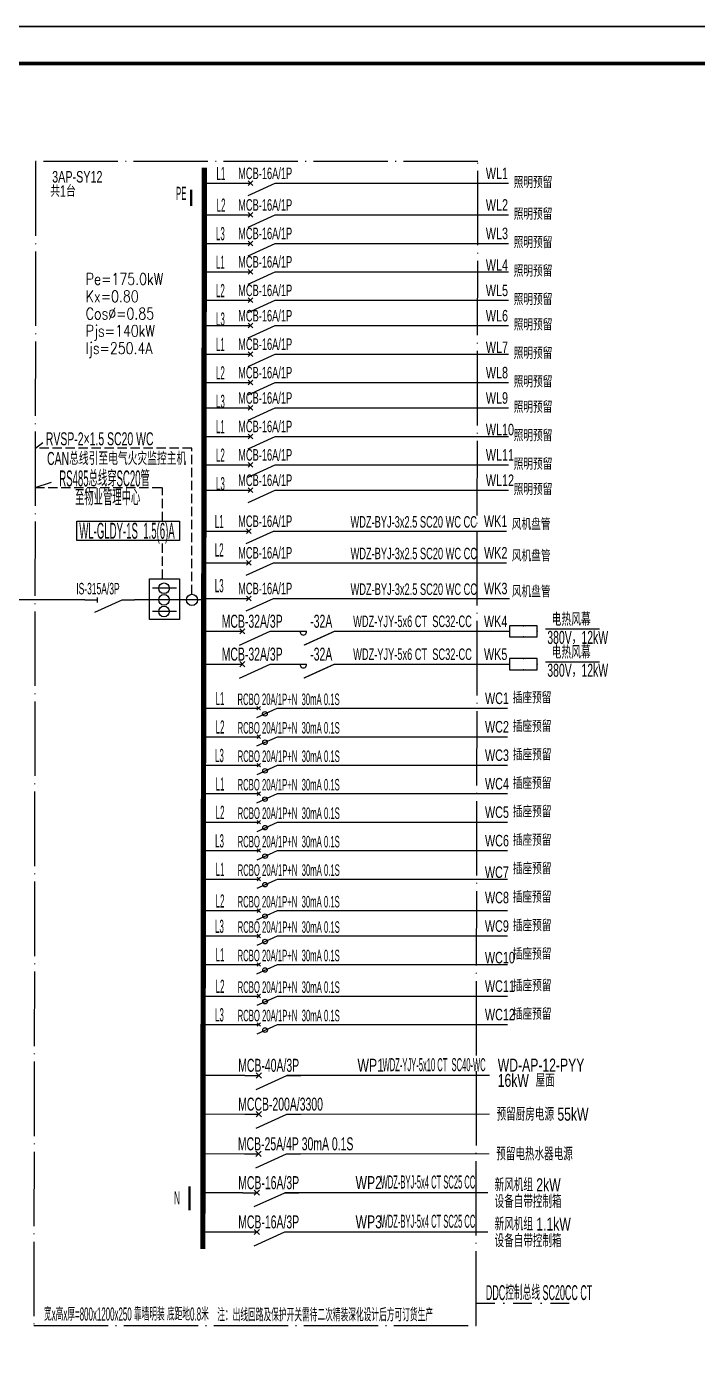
# Model space of a CAD drawing. Extents: x -118086 to 144314, y -110039 to 305761.
# Drawn here: x 58763 to 76811, y -26758 to 8761 of the extents above; entities that cross this region are included whole.
import ezdxf

# ---------------------------------------------------------------- set-up
doc = ezdxf.new("R2010")
doc.units = 0
doc.header["$LTSCALE"] = 1000
for name, pattern in [('CONTINOUS', [0]), ('DASH', [0.35, 0.25, -0.1]), ('DASHDOT', [1, 0.5, -0.25, 0, -0.25]), ('DOTE', [2.42, 2, -0.2, 0.02, -0.2])]:
    doc.linetypes.add(name, pattern=pattern)
doc.layers.get('0').update_dxf_attribs({"linetype": 'CONTINUOUS'})
for name, color, linetype in [('D-TEXT', 7, 'CONTINUOUS'), ('DQ', 7, 'CONTINOUS'), ('ELEMENT', 3, 'CONTINUOUS'), ('EQUIP-照明', 3, 'CONTINUOUS'), ('EQUIP-箱柜', 3, 'CONTINUOUS'), ('SIG_TEXT', 7, 'CONTINUOUS'), ('TEL_TEXT', 3, 'CONTINUOUS'), ('TEL_TITLE', 7, 'CONTINUOUS'), ('WIRE', 4, 'CONTINUOUS'), ('WIRE-照明', 1, 'CONTINUOUS'), ('内审意见修改', 2, 'CONTINUOUS')]:
    doc.layers.add(name, color=color, linetype=linetype)
doc.styles.add('_COMPLEX', font='ros.shx', dxfattribs={"width": 0.6, "bigfont": 'jd.shx'})
doc.styles.add('_HZTXT', font='ROS', dxfattribs={"width": 0.8, "bigfont": 'JD'})
doc.styles.add('_TCH_LABEL', font='COMPLEX', dxfattribs={"bigfont": 'GBCBIG'})
doc.styles.add('_TEL_DIM', font='ROMANS2', dxfattribs={"width": 0.8, "height": 3.5, "bigfont": 'HZDF2'})
doc.styles.add('B', font='ros.shx', dxfattribs={"width": 0.8, "bigfont": 'jd.shx'})
doc.styles.add('DIM_FONT', font='ROMANS', dxfattribs={"bigfont": 'HZTXT'})
doc.styles.get("Standard").update_dxf_attribs({"font": 'GBENOR', "bigfont": 'GBCBIG'})

# ---------------------------------------------------------------- blocks, each defined once
blk = doc.blocks.new('M_M19DXM')
for p, q in [((-0.25, -0.2), (0, -0.75)), ((-0.047, -0.203), (0.047, -0.297)), ((-0.047, -0.297), (0.047, -0.203))]:
    blk.add_line(p, q)
for points in [[(0, 0), (0, -0.25)], [(0, -0.75), (0, -1)]]:
    blk.add_lwpolyline(points)
blk.add_circle((-0.151, -0.417), 0.0615)
at = {"style": 'DIM_FONT', "width": 0.8, "flags": 9}
blk.add_attdef('S', (0.25, -0.5), '', height=0.2, dxfattribs=at)
blk = doc.blocks.new('M_M7')
for p, q in [((-0.25, -0.2), (0, -0.75)), ((-0.047, -0.297), (0.047, -0.203)), ((-0.047, -0.203), (0.047, -0.297))]:
    blk.add_line(p, q)
for points in [[(0, 0), (0, -0.25)], [(0, -0.75), (0, -1)]]:
    blk.add_lwpolyline(points)
at = {"width": 0.8, "flags": 9}
blk.add_attdef('S', (0.25, -0.5), '', height=0.2, dxfattribs=at)
blk = doc.blocks.new('M_M8')
for p, q in [((-0.25, -0.2), (0, -0.75)), ((0.05, -0.25), (-0.05, -0.25))]:
    blk.add_line(p, q)
for points in [[(0, 0), (0, -0.25)], [(0, -0.75), (0, -1)]]:
    blk.add_lwpolyline(points)
at = {"style": 'DIM_FONT', "width": 0.8, "flags": 9}
blk.add_attdef('S', (0.25, -0.5), '', height=0.2, dxfattribs=at)
blk = doc.blocks.new('$equip$00001413')
for p, q in [((0.75, 0.6), (-0.75, 0.6)), ((-0.75, 0.6), (-0.75, 0)), ((-0.75, 0), (0.75, 0)), ((0.75, 0), (0.75, 0.6))]:
    blk.add_line(p, q)
for p in [(-0.75, 0.3), (0, 0.6), (0, 0), (0.75, 0.3)]:
    blk.add_point(p)
at = {"style": '_TCH_LABEL', "flags": 9}
blk.add_attdef('A', (0, 0), '', height=0.00002, dxfattribs=at)
blk = doc.blocks.new('$equip$00001781')
blk.add_circle((0, 0), 0.5)
at = {"flags": 9}
blk.add_attdef('A', (0, 0), '', height=0.00002, dxfattribs=at)
blk = doc.blocks.new('$element$00000577')
at = {"const_width": 0.0233}
for points in [[(0, 0), (0, -0.25)], [(-0.25, -0.2), (0, -0.75), (0, -1)]]:
    blk.add_lwpolyline(points, dxfattribs=at)
blk.add_arc((-0.008, -0.192), 0.0589, 81.8699, 278.1301)
at = {"flags": 9}
blk.add_attdef('S', (0, 0), '', height=0.00000667, dxfattribs=at)

msp = doc.modelspace()

# ---------------------------------------------------------------- linework, layer by layer
at = {"linetype": 'DOTE'}
for p, q in [((59010, 5129), (58962, -26164)), ((70903, 5129), (59010, 5129)), ((70854, -26164), (70903, 5129)), ((58962, -26164), (70854, -26164))]:
    msp.add_line(p, q, dxfattribs=at)
at = {"color": 3, "linetype": 'DASH'}
for p, q in [((59009, -2580, 0), (59207, -2428, 0)), ((63214, -2580, 0), (59009, -2580, 0)), ((63214, -6506), (63214, -2580))]:
    msp.add_line(p, q, dxfattribs=at)
at = {"color": 0}
msp.add_line((58996, -3639), (59437, -3488), dxfattribs=at)
at = {"linetype": 'DASH'}
for p, q in [((58996, -3639), (62425, -3639, 0)), ((62425, -4539, 0), (62425, -3639, 0)), ((62425, -6091, 0), (62425, -5058, 0))]:
    msp.add_line(p, q, dxfattribs=at)
at = {"linetype": 'Continuous', "const_width": 64.6}
for points in [[(63193, 4375), (63193, 3935)], [(63145, -22426), (63145, -23070)]]:
    msp.add_lwpolyline(points, dxfattribs=at)
at = {"color": 2, "elevation": 0}
msp.add_lwpolyline([(60122, -4539), (62879, -4539), (62879, -5058), (60122, -5058)], close=True, dxfattribs=at)
at = {"color": 0, "elevation": 0}
msp.add_lwpolyline([(62070, -6091), (62879, -6091), (62879, -7180), (62070, -7180)], close=True, dxfattribs=at)
at = {"color": 2}
for centre in [(62464, -6344), (62464, -6656), (62464, -6967)]:
    msp.add_circle(centre, 143, dxfattribs=at)
at = {"layer": 'SIG_TEXT'}
for p, q in [((72725, -7438, 0), (74171, -7438, 0)), ((72725, -8321, 0), (74171, -8321, 0))]:
    msp.add_line(p, q, dxfattribs=at)
at = {"layer": 'TEL_TITLE'}
for points in [[(27084, 8761), (111184, 8761), (111184, 68161), (27084, 68161)], [(27084, -50639), (111184, -50639), (111184, 8761), (27084, 8761)]]:
    msp.add_lwpolyline(points, close=True, dxfattribs=at)
at = {"layer": 'TEL_TITLE', "const_width": 100}
msp.add_lwpolyline([(29584, -49639), (110184, -49639), (110184, 7761), (29584, 7761)], close=True, dxfattribs=at)
at = {"layer": 'WIRE', "color": 4}
for p, q in [((62799, -6344), (62156, -6344)), ((62799, -6656), (62156, -6656)), ((62799, -6967), (62156, -6967))]:
    msp.add_line(p, q, dxfattribs=at)
at = {"layer": 'WIRE', "color": 7, "linetype": 'DASHDOT'}
msp.add_lwpolyline([(70855, -25568), (73632, -25568)], dxfattribs=at)
at = {"layer": 'WIRE-照明'}
for p, q in [((63547, 4544), (64790, 4544)), ((65619, 4544), (71725, 4544)), ((63547, 3694), (64790, 3694)), ((65619, 3694), (71725, 3694)), ((63530, 2929), (64774, 2929)), ((65619, 2929), (71725, 2929)), ((63532, 2164), (64776, 2164)), ((65619, 2164), (71725, 2164)), ((63530, 1398), (64774, 1398)), ((65619, 1398), (71725, 1398)), ((63530, 717), (64774, 717)), ((65619, 717), (71725, 717)), ((63532, -49), (64776, -49)), ((65619, -49), (71725, -49)), ((63530, -814), (64774, -814)), ((65619, -814), (71725, -814)), ((63530, -1495), (64774, -1495)), ((65619, -1495), (71725, -1495)), ((63532, -2261), (64776, -2261)), ((65619, -2261), (71725, -2261)), ((63530, -3026), (64774, -3026)), ((65619, -3026), (71725, -3026)), ((63530, -3707), (64774, -3707)), ((65619, -3707), (71725, -3707)), ((63499, -4809), (64742, -4809)), ((65569, -4809), (71674, -4809)), ((63499, -5658), (64742, -5658)), ((65571, -5658), (71677, -5658)), ((63520, -9569), (64763, -9569)), ((65592, -9569), (71698, -9569)), ((63522, -10334), (64765, -10334)), ((65594, -10334), (71700, -10334)), ((63505, -11100), (64749, -11100)), ((65596, -11100), (71702, -11100)), ((63522, -11865), (64765, -11865)), ((65594, -11865), (71700, -11865)), ((63522, -12630), (64765, -12630)), ((65596, -12630), (71702, -12630)), ((63507, -13396), (64751, -13396)), ((65596, -13396), (71702, -13396)), ((63522, -14161), (64765, -14161)), ((65596, -14161), (71702, -14161)), ((63522, -15010), (64765, -15010)), ((65594, -15010), (71700, -15010)), ((63505, -15692), (64749, -15692)), ((65596, -15692), (71702, -15692)), ((63520, -16457), (64763, -16457)), ((65594, -16457), (71700, -16457)), ((63522, -17306), (64765, -17306)), ((65596, -17306), (71702, -17306)), ((63505, -18072), (64749, -18072)), ((65596, -18072), (71702, -18072))]:
    msp.add_line(p, q, dxfattribs=at)
at = {"layer": 'WIRE-照明', "linetype": 'Continuous'}
for p, q in [((60337, -6656), (57637, -6656)), ((63532, -6656), (61665, -6656)), ((63530, -6618), (64491, -6618)), ((65442, -6618), (71751, -6618)), ((63530, -7501), (64194, -7501)), ((65319, -7501), (66296, -7501)), ((67046, -7501), (71751, -7501)), ((63530, -8385), (64194, -8385)), ((65319, -8385), (66296, -8385)), ((67046, -8385), (71751, -8385))]:
    msp.add_line(p, q, dxfattribs=at)
at = {"layer": 'WIRE-照明', "const_width": 142}
msp.add_lwpolyline([(63549, 4965), (63506, -24108)], dxfattribs=at)
at = {"layer": 'WIRE-照明', "linetype": 'Continuous', "const_width": 30}
for points in [[(63514, -19440), (64638, -19440)], [(65763, -19440), (71223, -19440)], [(63514, -20483), (64638, -20483)], [(65763, -20483), (71223, -20483)], [(63505, -21551), (64629, -21551)], [(65754, -21551), (71214, -21551)], [(63461, -22594), (64585, -22594)], [(65710, -22594), (71171, -22594)], [(63461, -23650), (64585, -23650)], [(65710, -23650), (71171, -23650)]]:
    msp.add_lwpolyline(points, dxfattribs=at)

# ---------------------------------------------------------------- block references
at = {"layer": 'DQ'}
for name, p, xscale, yscale, zscale, rotation in [('M_M7', (64458, 4544), 1328.571428571428, 1328.571428571428, 1328.571428571428, 90), ('M_M7', (64458, 3694), 1328.571428571429, 1328.571428571429, 1328.571428571429, 89.99999999999999), ('M_M7', (64458, 2929), 1328.571428571429, 1328.571428571429, 1328.571428571429, 89.99999999999999), ('M_M7', (64458, 2164), 1328.571428571429, 1328.571428571429, 1328.571428571429, 89.99999999999999), ('M_M7', (64458, 1398), 1328.571428571428, 1328.571428571428, 1328.571428571428, 90), ('M_M7', (64458, 717), 1328.571428571429, 1328.571428571429, 1328.571428571429, 89.99999999999999), ('M_M7', (64458, -49), 1328.571428571429, 1328.571428571429, 1328.571428571429, 89.99999999999999), ('M_M7', (64458, -814), 1328.571428571428, 1328.571428571428, 1328.571428571428, 90), ('M_M7', (64458, -1495), 1328.571428571429, 1328.571428571429, 1328.571428571429, 89.99999999999999), ('M_M7', (64458, -2261), 1328.571428571429, 1328.571428571429, 1328.571428571429, 89.99999999999999), ('M_M7', (64458, -3026), 1328.571428571428, 1328.571428571428, 1328.571428571428, 90), ('M_M7', (64458, -3707), 1328.571428571429, 1328.571428571429, 1328.571428571429, 89.99999999999999), ('M_M7', (64408, -4809), 1328.571428571429, 1328.571428571429, 1328.571428571429, 89.99999999999999), ('M_M7', (64410, -5658), 1328.571428571428, 1328.571428571428, 1328.571428571428, 90), ('M_M8', (60337, -6656), 1328.571428571429, 1328.571428571429, 1328.571428571429, 89.99999999999999), ('M_M7', (64410, -6618), 1328.571428571428, 1328.571428571428, 1328.571428571428, 90)]:
    msp.add_blockref(name, p, dxfattribs=dict(at, xscale=xscale, yscale=yscale, zscale=zscale, rotation=rotation))
at = {"layer": 'ELEMENT'}
for name, p, xscale, yscale, zscale, rotation in [('M_M7', (64194, -7501), 1500, 1500, 1500, 90), ('$element$00000577', (65921, -7501), 1500, 1500, 1500, 90), ('M_M7', (64194, -8385), 1500, 1500, 1500, 90), ('$element$00000577', (65921, -8385), 1500, 1500, 1500, 90), ('M_M19DXM', (64761, -9569), 996.428571428589, 996.428571428589, 996.428571428589, 89.99999999999999), ('M_M19DXM', (64763, -10334), 996.428571428589, 996.428571428589, 996.428571428589, 89.99999999999999), ('M_M19DXM', (64765, -11100), 996.4285714285713, 996.4285714285713, 996.4285714285713, 90), ('M_M19DXM', (64763, -11865), 996.4285714285713, 996.4285714285713, 996.4285714285713, 90), ('M_M19DXM', (64765, -12630), 996.4285714285713, 996.4285714285713, 996.4285714285713, 90), ('M_M19DXM', (64765, -13396), 996.4285714285713, 996.4285714285713, 996.4285714285713, 90), ('M_M19DXM', (64765, -14161), 996.4285714285713, 996.4285714285713, 996.4285714285713, 90), ('M_M19DXM', (64763, -15010), 996.4285714285697, 996.4285714285697, 996.4285714285697, 89.99999999999999), ('M_M19DXM', (64765, -15692), 996.4285714285713, 996.4285714285713, 996.4285714285713, 90), ('M_M19DXM', (64763, -16457), 996.4285714285713, 996.4285714285713, 996.4285714285713, 90), ('M_M19DXM', (64765, -17306), 996.4285714285697, 996.4285714285697, 996.4285714285697, 89.99999999999999), ('M_M19DXM', (64765, -18072), 996.4285714285713, 996.4285714285713, 996.4285714285713, 90), ('M_M7', (64638, -19440), 1500, 1500, 1500, 90), ('M_M7', (64638, -20483), 1500, 1500, 1500, 90), ('M_M7', (64629, -21551), 1500, 1500, 1500, 90), ('M_M7', (64585, -22594), 1500, 1500, 1500, 90), ('M_M7', (64585, -23650), 1500, 1500, 1500, 90)]:
    msp.add_blockref(name, p, dxfattribs=dict(at, xscale=xscale, yscale=yscale, zscale=zscale, rotation=rotation))
at = {"layer": 'EQUIP-照明', "linetype": 'ByBlock', "xscale": 300, "yscale": 300, "zscale": 300}
msp.add_blockref('$equip$00001781', (63214, -6656), dxfattribs=at)
at = {"layer": 'EQUIP-箱柜', "xscale": 500, "yscale": 500, "zscale": 500}
for p in [(72126, -7651), (72126, -8535)]:
    msp.add_blockref('$equip$00001413', p, dxfattribs=at)

# ---------------------------------------------------------------- texts
at = {"layer": 'D-TEXT', "style": '_HZTXT', "width": 0.45}
for s, height, p in [('L1', 354.3, (63873, 4628)), ('PE', 354.3, (62783, 4096)), ('L2', 354.3, (63879, 3778)), ('L3', 354.3, (63860, 3012)), ('L1', 354.3, (63862, 2247)), ('L2', 354.3, (63860, 1482)), ('L3', 354.3, (63862, 716)), ('L1', 354.3, (63862, 35)), ('L2', 354.3, (63860, -730)), ('L3', 354.3, (63862, -1496)), ('L1', 354.3, (63862, -2177)), ('L2', 354.3, (63860, -2943)), ('L3', 354.3, (63862, -3708)), ('L1', 354.3, (63829, -4725)), ('L2', 354.3, (63829, -5491)), ('L3', 354.3, (63829, -6451)), ('L1', 354.3, (63850, -9485)), ('L2', 354.3, (63852, -10251)), ('L3', 354.3, (63835, -11016)), ('L1', 354.3, (63852, -11782)), ('L2', 354.3, (63852, -12547)), ('L3', 354.3, (63837, -13312)), ('L1', 354.3, (63852, -14078)), ('L2', 354.3, (63852, -14927)), ('L3', 354.3, (63835, -15608)), ('L1', 354.3, (63850, -16374)), ('L2', 354.3, (63852, -17223)), ('L3', 354.3, (63835, -17988)), ('N', 354, (62735, -22909)), ('DDC控制总线 SC20CC CT', 400, (71118, -25480)), ('宽x高x厚=800x1200x250 靠墙明装 底距地0.8米', 354.29, (59236, -26033)), ('注：出线回路及保护开关需待二次精装深化设计后方可订货生产', 354.29, (63894, -26054))]:
    msp.add_text(s, height=height, dxfattribs=at).set_placement(p)
at = {"layer": 'D-TEXT', "color": 0, "style": '_HZTXT', "width": 0.45}
for s, height, p in [('RS485总线穿SC20管', 428.57, (59646, -3605, 0)), ('至物业管理中心', 428.6, (60069, -4118, 0)), ('WL-GLDY-1S  1.5(6)A', 428.57, (60185, -5012, 0))]:
    msp.add_text(s, height=height, dxfattribs=at).set_placement(p)
at = {"layer": 'SIG_TEXT', "style": '_TEL_DIM', "width": 0.8}
for s, p in [('Kx=0.80', (60358, 1351)), ('Cos%%C=0.85', (60358, 886)), ('Pjs=140kW', (60358, 421)), ('Ijs=250.4A', (60358, -44))]:
    msp.add_text(s, height=310, dxfattribs=at).set_placement(p)
at = {"layer": 'TEL_TEXT', "ltscale": 2, "style": '_COMPLEX'}
for s, height, width, p in [('MCB-16A/1P', 310, 0.6, (64458, 4656)), ('3AP-SY12', 310, 0.7, (59454, 4564)), ('WL1', 310, 0.7, (71117, 4656)), ('照明预留', 310, 0.7, (71865, 4414)), ('MCB-16A/1P', 310, 0.6, (64458, 3806)), ('照明预留', 310, 0.7, (71865, 3564)), ('MCB-16A/1P', 310, 0.6, (64458, 3041)), ('照明预留', 310, 0.7, (71865, 2799)), ('MCB-16A/1P', 310, 0.6, (64458, 2276)), ('照明预留', 310, 0.7, (71865, 2034)), ('MCB-16A/1P', 310, 0.6, (64458, 1510)), ('照明预留', 310, 0.7, (71865, 1268)), ('MCB-16A/1P', 310, 0.6, (64458, 829)), ('照明预留', 310, 0.7, (71865, 587)), ('MCB-16A/1P', 310, 0.6, (64458, 63)), ('照明预留', 310, 0.7, (71865, -179)), ('MCB-16A/1P', 310, 0.6, (64458, -702)), ('照明预留', 310, 0.7, (71865, -944)), ('MCB-16A/1P', 310, 0.6, (64458, -1383)), ('照明预留', 310, 0.7, (71865, -1625)), ('MCB-16A/1P', 310, 0.6, (64458, -2149)), ('照明预留', 310, 0.7, (71865, -2391)), (' RVSP-2×1.5 SC20 WC', 350, 0.6, (59207, -2501, 0)), ('CAN总线引至电气火灾监控主机', 350, 0.6, (59318, -3030, 0)), ('MCB-16A/1P', 310, 0.6, (64458, -2914)), ('照明预留', 310, 0.7, (71865, -3156)), ('MCB-16A/1P', 310, 0.6, (64458, -3595)), ('照明预留', 310, 0.7, (71865, -3837)), ('MCB-16A/1P', 310, 0.6, (64458, -4697)), ('WDZ-BYJ-3x2.5 SC20 WC CC', 310, 0.6, (67478, -4714)), ('WK1', 310, 0.7, (71067, -4697)), ('风机盘管', 310, 0.7, (71815, -4775)), ('MCB-16A/1P', 310, 0.6, (64458, -5546)), ('WDZ-BYJ-3x2.5 SC20 WC CC', 310, 0.6, (67480, -5564)), ('WK2', 310, 0.7, (71069, -5546)), ('风机盘管', 310, 0.7, (71817, -5625)), ('MCB-16A/1P', 310, 0.6, (64458, -6506)), ('WDZ-BYJ-3x2.5 SC20 WC CC', 310, 0.6, (67480, -6524)), ('WK3', 310, 0.7, (71069, -6506)), ('风机盘管', 310, 0.7, (71817, -6585)), ('MCB-32A/3P', 350, 0.6, (64014, -7406)), ('-32A', 350, 0.6, (66395, -7406)), ('WDZ-YJY-5x6 CT  SC32-CC', 310, 0.6, (67549, -7388)), ('WK4', 310, 0.7, (71067, -7389)), ('电热风幕', 350, 0.6, (72887, -7355, -124)), ('380V，12kW', 350, 0.6, (72770, -7840, -124)), ('MCB-32A/3P', 350, 0.6, (64014, -8290)), ('-32A', 350, 0.6, (66395, -8290)), ('WDZ-YJY-5x6 CT  SC32-CC', 310, 0.6, (67549, -8272)), ('WK5', 310, 0.7, (71067, -8273)), ('电热风幕', 350, 0.6, (72887, -8238, -124)), ('380V，12kW', 350, 0.6, (72770, -8723, -124)), ('RCBO 20A/1P+N  30mA 0.1S', 310, 0.5, (64439, -9484)), ('WC1', 310, 0.7, (71094, -9457)), ('插座预留', 310, 0.7, (71838, -9441)), ('RCBO 20A/1P+N  30mA 0.1S', 310, 0.5, (64441, -10250)), ('插座预留', 310, 0.7, (71840, -10207)), ('插座预留', 310, 0.7, (71842, -10972)), ('RCBO 20A/1P+N  30mA 0.1S', 310, 0.5, (64443, -11015)), ('RCBO 20A/1P+N  30mA 0.1S', 310, 0.5, (64441, -11780)), ('插座预留', 310, 0.7, (71840, -11737)), ('RCBO 20A/1P+N  30mA 0.1S', 310, 0.5, (64443, -12546)), ('插座预留', 310, 0.7, (71842, -12503)), ('RCBO 20A/1P+N  30mA 0.1S', 310, 0.5, (64443, -13311)), ('插座预留', 310, 0.7, (71842, -13268)), ('RCBO 20A/1P+N  30mA 0.1S', 310, 0.5, (64443, -14076)), ('插座预留', 310, 0.7, (71842, -14033)), ('插座预留', 310, 0.7, (71840, -14799)), ('RCBO 20A/1P+N  30mA 0.1S', 310, 0.5, (64441, -14926)), ('插座预留', 310, 0.7, (71842, -15564)), ('RCBO 20A/1P+N  30mA 0.1S', 310, 0.5, (64443, -15607)), ('RCBO 20A/1P+N  30mA 0.1S', 310, 0.5, (64441, -16372)), ('插座预留', 310, 0.7, (71840, -16329)), ('RCBO 20A/1P+N  30mA 0.1S', 310, 0.5, (64443, -17222)), ('插座预留', 310, 0.7, (71842, -17179)), ('RCBO 20A/1P+N  30mA 0.1S', 310, 0.5, (64443, -17987)), ('插座预留', 310, 0.7, (71842, -17944)), ('MCB-40A/3P', 350, 0.6, (64458, -19344)), ('WP1', 350, 0.7, (67666, -19342)), ('WDZ-YJY-5x10 CT  SC40-WC', 350, 0.4, (68341, -19327)), ('WD-AP-12-PYY', 350, 0.7, (71437, -19338)), ('16kW  屋面', 350, 0.7, (71437, -19749)), ('MCCB-200A/3300', 350, 0.6, (64458, -20388)), ('预留厨房电源 55kW', 350, 0.7, (71407, -20659)), ('MCB-25A/4P 30mA 0.1S', 350, 0.6, (64449, -21455)), ('预留电热水器电源', 350, 0.7, (71398, -21726)), ('MCB-16A/3P', 350, 0.6, (64458, -22499)), ('WP2', 350, 0.7, (67613, -22497)), ('新风机组 2kW', 350, 0.7, (71354, -22556)), ('设备自带控制箱', 350, 0.7, (71354, -23005)), ('MCB-16A/3P', 350, 0.6, (64458, -23554)), ('WP3', 350, 0.7, (67613, -23552)), ('新风机组 1.1kW', 350, 0.7, (71354, -23611)), ('设备自带控制箱', 350, 0.7, (71354, -24060))]:
    msp.add_text(s, height=height, dxfattribs=dict(at, width=width)).set_placement(p)
at = {"layer": 'TEL_TEXT', "linetype": 'Continuous', "style": 'B', "oblique": 0.7, "width": 0.7}
msp.add_text('共1台', height=310, dxfattribs=at).set_placement((59404, 4180))
at = {"layer": 'TEL_TEXT', "style": '_COMPLEX', "width": 0.7}
for s, p in [('WL2', (71117, 3806)), ('WL3', (71117, 3041)), ('WL4', (71117, 2192)), ('WL5', (71117, 1510)), ('WL6', (71117, 829)), ('WL7', (71117, -20)), ('WL8', (71117, -702)), ('WL9', (71117, -1383)), ('WL10', (71117, -2232)), ('WL11', (71117, -2914)), ('WL12', (71117, -3595)), ('WC2', (71094, -10222)), ('WC3', (71094, -10987)), ('WC4', (71094, -11753)), ('WC5', (71094, -12518)), ('WC6', (71094, -13284)), ('WC7', (71092, -14133)), ('WC8', (71094, -14814)), ('WC9', (71092, -15580)), ('WC10', (71092, -16429)), ('WC11', (71092, -17194)), ('WC12', (71092, -17960))]:
    msp.add_text(s, height=310, dxfattribs=at).set_placement(p)
at = {"layer": 'TEL_TEXT', "linetype": 'Continuous', "style": 'B', "width": 0.55}
msp.add_text('IS-315A/3P', height=310, dxfattribs=at).set_placement((60104, -6509))
at = {"layer": '内审意见修改', "style": '_TEL_DIM', "width": 0.8}
msp.add_text('Pe=175.0kW', height=310, dxfattribs=at).set_placement((60358, 1816))
at = {"layer": '内审意见修改', "ltscale": 2, "style": '_COMPLEX', "width": 0.4}
for p in [(68289, -22481), (68289, -23537)]:
    msp.add_text('WDZ-BYJ-5x4 CT SC25 CC', height=350, dxfattribs=at).set_placement(p)

doc.saveas('drawing.dxf')
